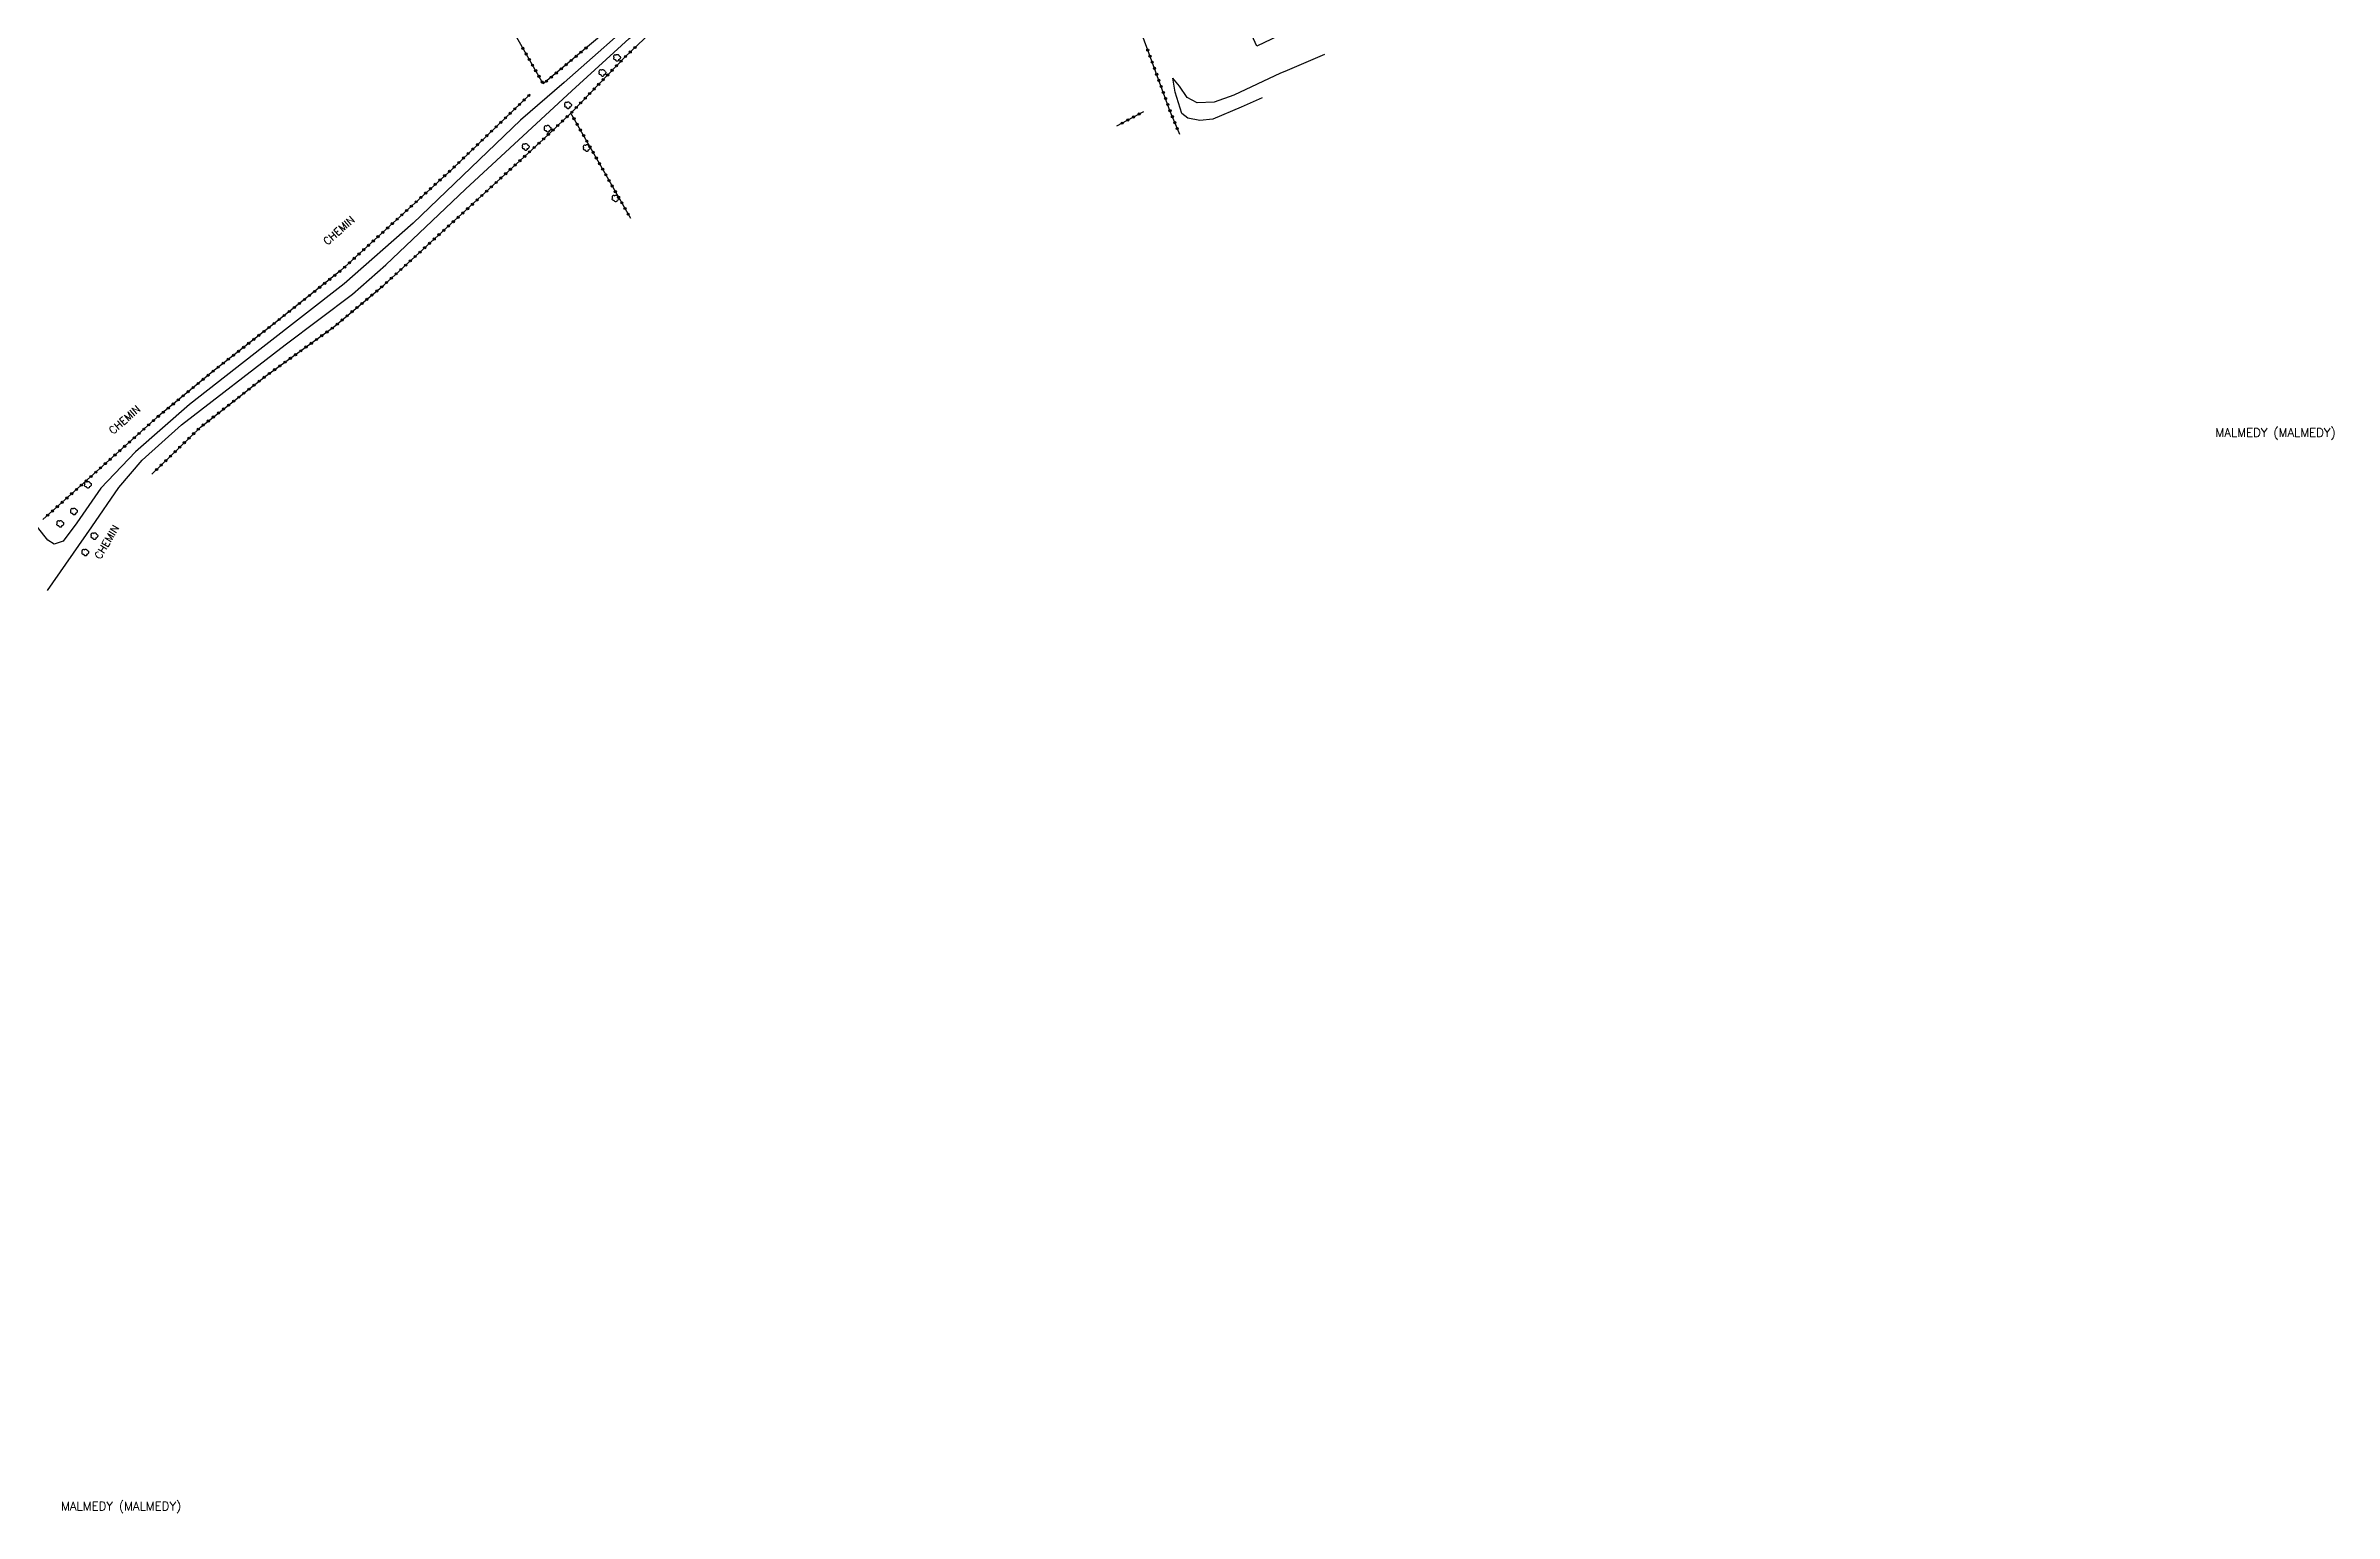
# Model space of a CAD drawing. Header units: millimetres. Extents: x 267000 to 268001, y 124012 to 125001.
# Drawn here: x 267455 to 267987, y 124012 to 124353 of the extents above; entities that cross this region are included whole.
import ezdxf
from ezdxf.enums import TextEntityAlignment as Align

# ---------------------------------------------------------------- set-up
doc = ezdxf.new("R2010")
doc.units = ezdxf.units.MM
doc.layers.get('0').update_dxf_attribs({"linetype": 'CONTINUOUS'})
for name, color, linetype in [('W0071', 7, 'CONTINUOUS'), ('W0101', 7, 'CONTINUOUS'), ('W0211', 2, 'CONTINUOUS'), ('W0214', 2, 'CONTINUOUS'), ('W0300', 7, 'CONTINUOUS'), ('W0322', 7, 'CONTINUOUS'), ('W0323', 7, 'CONTINUOUS'), ('W0980', 7, 'CONTINUOUS'), ('W0989', 7, 'CONTINUOUS')]:
    doc.layers.add(name, color=color, linetype=linetype)
doc.styles.get("Standard").update_dxf_attribs({"font": 'romans.shx', "width": 0.85})

# ---------------------------------------------------------------- blocks, each defined once
blk = doc.blocks.new('T300')
for p, q in [((-0.8, 0.51), (-0.86, 0.34)), ((-0.86, 0.34), (-0.86, 0.17)), ((-0.86, 0.17), (-0.74, 0.06)), ((-0.69, 0.63), (-0.8, 0.51)), ((-0.8, -0.06), (-0.74, 0.06)), ((-0.74, 0.06), (-0.69, 0.11)), ((-0.57, 0.69), (-0.69, 0.63)), ((-0.46, 0.69), (-0.57, 0.69)), ((-0.29, 0.63), (-0.46, 0.69)), ((-0.29, 0.63), (-0.17, 0.74)), ((-0.23, 0.57), (-0.29, 0.63)), ((-0.17, 0.74), (-0.06, 0.8)), ((-0.06, 0.8), (0.06, 0.8)), ((0.06, 0.8), (0.23, 0.74)), ((0.23, 0.74), (0.34, 0.63)), ((0.34, 0.63), (0.4, 0.51)), ((0.46, 0.46), (0.34, 0.46)), ((0.4, 0.51), (0.4, 0.46)), ((0.57, 0.4), (0.46, 0.46)), ((0.57, 0.4), (0.69, 0.29)), ((0.69, 0.29), (0.74, 0.17)), ((0.74, 0.06), (0.69, -0.17)), ((0.74, 0.17), (0.74, 0.06)), ((-0.8, -0.17), (-0.8, -0.06)), ((-0.8, -0.23), (-0.8, -0.17)), ((-0.74, -0.34), (-0.8, -0.23)), ((-0.69, -0.4), (-0.74, -0.34)), ((-0.51, -0.46), (-0.69, -0.4)), ((-0.4, -0.46), (-0.51, -0.46)), ((-0.4, -0.46), (-0.34, -0.46)), ((-0.34, -0.46), (-0.34, -0.4)), ((-0.34, -0.51), (-0.34, -0.46)), ((-0.29, -0.63), (-0.34, -0.51)), ((-0.17, -0.74), (-0.29, -0.63)), ((-0.06, -0.8), (-0.17, -0.74)), ((0.06, -0.8), (-0.06, -0.8)), ((0.17, -0.74), (0.06, -0.8)), ((0.23, -0.69), (0.17, -0.74)), ((0.29, -0.46), (0.23, -0.46)), ((0.29, -0.63), (0.23, -0.69)), ((0.46, -0.4), (0.29, -0.46)), ((0.34, -0.51), (0.29, -0.63)), ((0.34, -0.51), (0.34, -0.46)), ((0.57, -0.34), (0.46, -0.4)), ((0.63, -0.29), (0.57, -0.34)), ((0.69, -0.17), (0.63, -0.29))]:
    blk.add_line(p, q)
blk = doc.blocks.new('t322o')
at = {"color": 0, "linetype": 'Continuous'}
for radius in [0.25, 0.15]:
    blk.add_circle((0, 0), radius, dxfattribs=at)
blk = doc.blocks.new('t323o')
at = {"color": 0, "linetype": 'Continuous'}
for radius in [0.25, 0.15]:
    blk.add_circle((0, 0), radius, dxfattribs=at)

msp = doc.modelspace()

# ---------------------------------------------------------------- linework, layer by layer
at = {"layer": 'W0071'}
for points in [[(267665.04, 124417.31), (267657.68, 124410.77), (267651.46, 124404.54), (267645.72, 124399.23), (267639.99, 124394.13), (267634.46, 124389.82), (267628.22, 124385.86), (267615.89, 124377.65), (267603.27, 124368.52), (267594.56, 124361.26), (267575.38, 124344.39), (267565.26, 124335.63), (267540.28, 124311.67), (267524.28, 124297.6), (267505.37, 124282.87), (267488.3, 124269.51), (267475.77, 124258.52), (267467.71, 124250.06), (267462.13, 124241.98), (267458.96, 124237.75), (267456.9, 124237.02), (267455.4, 124237.94), (267453.03, 124240.99)], [(267455.29, 124226.28), (267465.66, 124241.09), (267471.87, 124250.18), (267477.31, 124256.56), (267486.44, 124264.81), (267510.59, 124283.43), (267526.18, 124295.14), (267533.97, 124301.96), (267552.43, 124319.61), (267577.21, 124342.43), (267590.51, 124354.63), (267602.19, 124364.54), (267611.62, 124371.52), (267622.68, 124379.07), (267632.46, 124385.19), (267645.14, 124394.82), (267653.07, 124402.22), (267666.69, 124415.4)]]:
    msp.add_lwpolyline(points, dxfattribs=at)
at = {"layer": 'W0101'}
msp.add_lwpolyline([(267736.38, 124352.86), (267732.33, 124361.66), (267744.26, 124367.37), (267748.52, 124358.64), (267748.2, 124358.49)], close=True, dxfattribs=at)
at = {"layer": 'W0211'}
msp.add_lwpolyline([(267737.57, 124340.84), (267733.41, 124338.98), (267732.7, 124338.66), (267726.17, 124335.84), (267723.11, 124335.53), (267720.33, 124336.09), (267718.96, 124337.21), (267717.36, 124342.12), (267716.84, 124345.39)], dxfattribs=at)
at = {"layer": 'W0214'}
msp.add_lwpolyline([(267752.06, 124350.87), (267742.85, 124346.99), (267741.83, 124346.56), (267731.04, 124341.43), (267726.42, 124339.83), (267722.51, 124339.66), (267720.15, 124340.93), (267718.35, 124343.55), (267716.84, 124345.39)], dxfattribs=at)
at = {"layer": 'W0322'}
msp.add_lwpolyline([(267479.6, 124253.34), (267490.85, 124264.25), (267506.01, 124276.1), (267521.88, 124287.54), (267533.49, 124297.3), (267552.53, 124314.67), (267570.58, 124331.25), (267576.95, 124337.28), (267589.53, 124350.33), (267599.79, 124360.08), (267609.56, 124368.49), (267615.94, 124373.16)], dxfattribs=at)
at = {"layer": 'W0323'}
for points in [[(267584.98, 124356.2), (267570.53, 124344.06), (267564.69, 124354.28), (267548.83, 124381.95), (267538.25, 124400.51)], [(267718.43, 124332.28), (267717.51, 124334.54), (267716.25, 124337.67), (267711.03, 124351.88), (267702.61, 124374.76), (267697.06, 124387.78)], [(267567.52, 124341.7), (267549.41, 124324.34), (267523.5, 124300.66), (267507.92, 124288.3), (267493.75, 124277.23), (267480.72, 124266.46), (267454.25, 124242.77)], [(267590.86, 124312.74), (267576.95, 124337.28)], [(267710.03, 124337.6), (267703.74, 124334.24)]]:
    msp.add_lwpolyline(points, dxfattribs=at)

# ---------------------------------------------------------------- block references
at = {"layer": 'W0300', "rotation": 359.9999899820874}
for p in [(267587.72, 124350.13), (267584.32, 124346.62), (267576.33, 124339.08), (267566.49, 124329.4), (267571.59, 124333.64), (267580.67, 124329.14), (267587.37, 124317.43), (267464.75, 124250.85), (267461.52, 124244.63), (267458.33, 124241.76), (267466.26, 124238.9), (267464.15, 124235.1)]:
    msp.add_blockref('T300', p, dxfattribs=at)
at = {"layer": 'W0322'}
for p, rotation in [((267590.75, 124351.48), 43.56332668727266), ((267591.84, 124352.52), 43.56332668727266), ((267585.49, 124346.14), 46.03463987133751), ((267586.53, 124347.21), 46.03463987133751), ((267587.57, 124348.29), 46.03463987133751), ((267588.62, 124349.37), 46.03463987133751), ((267589.66, 124350.45), 43.56332668727266), ((267580.29, 124340.74), 46.03463987133751), ((267581.33, 124341.82), 46.03463987133751), ((267582.37, 124342.9), 46.03463987133751), ((267583.41, 124343.98), 46.03463987133751), ((267584.45, 124345.06), 46.03463987133751), ((267574.99, 124335.43), 43.41489001283605), ((267576.08, 124336.46), 43.41489001283605), ((267577.16, 124337.5), 46.03463987133751), ((267578.2, 124338.58), 46.03463987133751), ((267579.24, 124339.66), 46.03463987133751), ((267569.53, 124330.29), 42.57393013394539), ((267570.63, 124331.3), 43.41489001283605), ((267571.72, 124332.33), 43.41489001283605), ((267572.81, 124333.36), 43.41489001283605), ((267573.9, 124334.4), 43.41489001283605), ((267562.9, 124324.2), 42.57393013394539), ((267564.01, 124325.21), 42.57393013394539), ((267565.11, 124326.23), 42.57393013394539), ((267566.22, 124327.24), 42.57393013394539), ((267567.32, 124328.26), 42.57393013394539), ((267568.43, 124329.27), 42.57393013394539), ((267557.38, 124319.12), 42.57393013394539), ((267558.48, 124320.14), 42.57393013394539), ((267559.59, 124321.15), 42.57393013394539), ((267560.69, 124322.17), 42.57393013394539), ((267561.8, 124323.18), 42.57393013394539), ((267551.85, 124314.05), 42.37195178185736), ((267552.96, 124315.06), 42.57393013394539), ((267554.07, 124316.08), 42.57393013394539), ((267555.17, 124317.09), 42.57393013394539), ((267556.27, 124318.11), 42.57393013394539), ((267546.31, 124309), 42.37195178185736), ((267547.42, 124310.01), 42.37195178185736), ((267548.53, 124311.02), 42.37195178185736), ((267549.64, 124312.03), 42.37195178185736), ((267550.75, 124313.04), 42.37195178185736), ((267539.66, 124302.93), 42.37195178185736), ((267540.77, 124303.94), 42.37195178185736), ((267541.88, 124304.95), 42.37195178185736), ((267542.99, 124305.97), 42.37195178185736), ((267544.1, 124306.98), 42.37195178185736), ((267545.2, 124307.99), 42.37195178185736), ((267534.12, 124297.88), 42.37195178185736), ((267535.23, 124298.89), 42.37195178185736), ((267536.34, 124299.9), 42.37195178185736), ((267537.45, 124300.91), 42.37195178185736), ((267538.56, 124301.92), 42.37195178185736), ((267528.41, 124293.02), 40.06518499982925), ((267529.55, 124293.99), 40.06518499982925), ((267530.7, 124294.96), 40.06518499982925), ((267531.85, 124295.92), 40.06518499982925), ((267533, 124296.89), 40.06518499982925), ((267521.5, 124287.26), 35.76510565194026), ((267522.67, 124288.2), 40.06518499982925), ((267523.81, 124289.16), 40.06518499982925), ((267524.96, 124290.13), 40.06518499982925), ((267526.11, 124291.09), 40.06518499982925), ((267527.26, 124292.06), 40.06518499982925), ((267514.19, 124282), 35.76510565194026), ((267515.41, 124282.88), 35.76510565194026), ((267516.63, 124283.75), 35.76510565194026), ((267517.84, 124284.63), 35.76510565194026), ((267519.06, 124285.51), 35.76510565194026), ((267520.28, 124286.38), 35.76510565194026), ((267506.89, 124276.74), 35.76510565194026), ((267508.11, 124277.62), 35.76510565194026), ((267509.32, 124278.49), 35.76510565194026), ((267510.54, 124279.37), 35.76510565194026), ((267511.76, 124280.25), 35.76510565194026), ((267512.98, 124281.12), 35.76510565194026), ((267499.78, 124271.23), 38.03165038782203), ((267500.96, 124272.15), 38.03165038782203), ((267502.14, 124273.08), 38.03165038782203), ((267503.32, 124274), 38.03165038782203), ((267504.5, 124274.93), 38.03165038782203), ((267505.68, 124275.85), 38.03165038782203), ((267492.69, 124265.68), 38.03165038782203), ((267493.87, 124266.61), 38.03165038782203), ((267495.05, 124267.53), 38.03165038782203), ((267496.23, 124268.46), 38.03165038782203), ((267497.41, 124269.38), 38.03165038782203), ((267498.59, 124270.3), 38.03165038782203), ((267487.14, 124260.65), 44.10523029276641), ((267488.22, 124261.69), 44.10523029276641), ((267489.29, 124262.74), 44.10523029276641), ((267490.37, 124263.78), 44.10523029276641), ((267491.51, 124264.76), 38.03165038782203), ((267481.75, 124255.43), 44.10523029276641), ((267482.83, 124256.47), 44.10523029276641), ((267483.91, 124257.52), 44.10523029276641), ((267484.98, 124258.56), 44.10523029276641), ((267486.06, 124259.61), 44.10523029276641), ((267480.68, 124254.39), 44.10523029276641)]:
    msp.add_blockref('t322o', p, dxfattribs=dict(at, rotation=rotation))
at = {"layer": 'W0323'}
for p, rotation in [((267565.8, 124352.34), 119.7503168708824), ((267566.55, 124351.03), 119.7503168708824), ((267579.32, 124351.44), 220.0353751242527), ((267580.46, 124352.41), 220.0353751242527), ((267711.01, 124351.93), 110.2050092803172), ((267567.29, 124349.73), 119.7503168708824), ((267568.04, 124348.43), 119.7503168708824), ((267568.78, 124347.13), 119.7503168708824), ((267569.53, 124345.82), 119.7503168708824), ((267572.42, 124345.65), 220.0353751242527), ((267573.57, 124346.62), 220.0353751242527), ((267574.72, 124347.58), 220.0353751242527), ((267575.87, 124348.55), 220.0353751242527), ((267577.02, 124349.51), 220.0353751242527), ((267578.17, 124350.48), 220.0353751242527), ((267711.53, 124350.52), 110.1981312090895), ((267712.04, 124349.11), 110.1981312090895), ((267712.56, 124347.7), 110.1981312090895), ((267713.08, 124346.3), 110.1981312090895), ((267566.09, 124340.33), 223.7855901830058), ((267567.17, 124341.37), 223.7855901830058), ((267570.27, 124344.52), 119.7503168708824), ((267571.28, 124344.69), 220.0353751242527), ((267713.6, 124344.89), 110.1981312090895), ((267714.11, 124343.48), 110.1981312090895), ((267714.63, 124342.07), 110.1981312090895), ((267715.15, 124340.67), 110.1981312090895), ((267560.67, 124335.14), 223.7855901830058), ((267561.76, 124336.18), 223.7855901830058), ((267562.84, 124337.22), 223.7855901830058), ((267563.92, 124338.26), 223.7855901830058), ((267565, 124339.29), 223.7855901830058), ((267577.69, 124335.97), 119.54870716994), ((267578.43, 124334.67), 119.54870716994), ((267705.06, 124334.95), 208.084277698799), ((267706.39, 124335.66), 208.084277698799), ((267707.71, 124336.36), 208.084277698799), ((267709.03, 124337.07), 208.084277698799), ((267715.67, 124339.26), 110.1981312090895), ((267716.19, 124337.85), 110.1981312090895), ((267716.74, 124336.46), 111.9781016772034), ((267717.3, 124335.07), 111.9781016772034), ((267555.26, 124329.95), 223.7855901830058), ((267556.34, 124330.99), 223.7855901830058), ((267557.42, 124332.03), 223.7855901830058), ((267558.51, 124333.07), 223.7855901830058), ((267559.59, 124334.1), 223.7855901830058), ((267579.17, 124333.36), 119.54870716994), ((267579.91, 124332.06), 119.54870716994), ((267580.65, 124330.75), 119.54870716994), ((267581.39, 124329.45), 119.54870716994), ((267717.86, 124333.68), 111.968150525959), ((267549.84, 124324.76), 223.7855901830058), ((267550.93, 124325.8), 223.7855901830058), ((267552.01, 124326.84), 223.7855901830058), ((267553.09, 124327.88), 223.7855901830058), ((267554.18, 124328.91), 223.7855901830058), ((267582.13, 124328.14), 119.54870716994), ((267582.87, 124326.84), 119.54870716994), ((267583.61, 124325.53), 119.54870716994), ((267584.35, 124324.23), 119.54870716994), ((267543.21, 124318.68), 222.4377443724539), ((267544.32, 124319.69), 222.4377443724539), ((267545.43, 124320.7), 222.4377443724539), ((267546.53, 124321.71), 222.4377443724539), ((267547.64, 124322.73), 222.4377443724539), ((267548.75, 124323.74), 222.4377443724539), ((267585.09, 124322.92), 119.54870716994), ((267585.82, 124321.62), 119.54870716994), ((267586.56, 124320.31), 119.54870716994), ((267587.3, 124319.01), 119.54870716994), ((267537.68, 124313.62), 222.4377443724539), ((267538.78, 124314.63), 222.4377443724539), ((267539.89, 124315.64), 222.4377443724539), ((267541, 124316.65), 222.4377443724539), ((267542.1, 124317.67), 222.4377443724539), ((267588.04, 124317.7), 119.54870716994), ((267588.78, 124316.4), 119.54870716994), ((267589.52, 124315.09), 119.54870716994), ((267590.26, 124313.79), 119.54870716994), ((267532.14, 124308.56), 222.4377443724539), ((267533.25, 124309.57), 222.4377443724539), ((267534.36, 124310.58), 222.4377443724539), ((267535.46, 124311.59), 222.4377443724539), ((267536.57, 124312.61), 222.4377443724539), ((267526.61, 124303.5), 222.4377443724539), ((267527.71, 124304.51), 222.4377443724539), ((267528.82, 124305.52), 222.4377443724539), ((267529.93, 124306.53), 222.4377443724539), ((267531.03, 124307.54), 222.4377443724539), ((267519.75, 124297.68), 218.4159538641086), ((267520.92, 124298.61), 218.4159538641086), ((267522.1, 124299.54), 218.4159538641086), ((267523.27, 124300.47), 218.4159538641086), ((267524.39, 124301.47), 222.4377443724539), ((267525.5, 124302.48), 222.4377443724539), ((267512.69, 124292.09), 218.4159538641086), ((267513.87, 124293.02), 218.4159538641086), ((267515.04, 124293.95), 218.4159538641086), ((267516.22, 124294.88), 218.4159538641086), ((267517.4, 124295.81), 218.4159538641086), ((267518.57, 124296.75), 218.4159538641086), ((267506.81, 124287.43), 217.9937876977145), ((267507.99, 124288.36), 218.4159538641086), ((267509.17, 124289.29), 218.4159538641086), ((267510.34, 124290.22), 218.4159538641086), ((267511.52, 124291.15), 218.4159538641086), ((267499.72, 124281.89), 217.9937876977145), ((267500.9, 124282.82), 217.9937876977145), ((267502.08, 124283.74), 217.9937876977145), ((267503.27, 124284.66), 217.9937876977145), ((267504.45, 124285.59), 217.9937876977145), ((267505.63, 124286.51), 217.9937876977145), ((267492.65, 124276.32), 219.5860215084089), ((267493.81, 124277.28), 217.9937876977145), ((267494.99, 124278.2), 217.9937876977145), ((267496.17, 124279.12), 217.9937876977145), ((267497.35, 124280.05), 217.9937876977145), ((267498.54, 124280.97), 217.9937876977145), ((267486.87, 124271.54), 219.5860215084089), ((267488.03, 124272.5), 219.5860215084089), ((267489.18, 124273.46), 219.5860215084089), ((267490.34, 124274.41), 219.5860215084089), ((267491.5, 124275.37), 219.5860215084089), ((267479.96, 124265.78), 221.8220045658384), ((267481.09, 124266.76), 219.5860215084089), ((267482.25, 124267.72), 219.5860215084089), ((267483.4, 124268.68), 219.5860215084089), ((267484.56, 124269.63), 219.5860215084089), ((267485.72, 124270.59), 219.5860215084089), ((267474.37, 124260.78), 221.8220045658384), ((267475.49, 124261.78), 221.8220045658384), ((267476.61, 124262.78), 221.8220045658384), ((267477.73, 124263.78), 221.8220045658384), ((267478.84, 124264.78), 221.8220045658384), ((267468.78, 124255.78), 221.8220045658384), ((267469.9, 124256.78), 221.8220045658384), ((267471.02, 124257.78), 221.8220045658384), ((267472.14, 124258.78), 221.8220045658384), ((267473.25, 124259.78), 221.8220045658384), ((267462.08, 124249.77), 221.8220045658384), ((267463.19, 124250.77), 221.8220045658384), ((267464.31, 124251.78), 221.8220045658384), ((267465.43, 124252.78), 221.8220045658384), ((267466.55, 124253.78), 221.8220045658384), ((267467.66, 124254.78), 221.8220045658384), ((267456.49, 124244.77), 221.8220045658384), ((267457.6, 124245.77), 221.8220045658384), ((267458.72, 124246.77), 221.8220045658384), ((267459.84, 124247.77), 221.8220045658384), ((267460.96, 124248.77), 221.8220045658384), ((267455.37, 124243.77), 221.8220045658384)]:
    msp.add_blockref('t323o', p, dxfattribs=dict(at, rotation=rotation))

# ---------------------------------------------------------------- texts
at = {"layer": 'W0980'}
for p in [(267973.1, 124262.85), (267472.43, 124013.22)]:
    msp.add_text('MALMEDY (MALMEDY)', height=2, dxfattribs=at).set_placement(p, align=Align.MIDDLE)
at = {"layer": 'W0989'}
for rotation, p in [(41.2996, (267519.79, 124307.11)), (41.2996, (267469.98, 124263.12)), (59.3437, (267466.88, 124233.81))]:
    msp.add_text('CHEMIN', height=1.75, rotation=rotation, dxfattribs=at).set_placement(p, align=Align.MIDDLE_LEFT)

doc.saveas('drawing.dxf')
